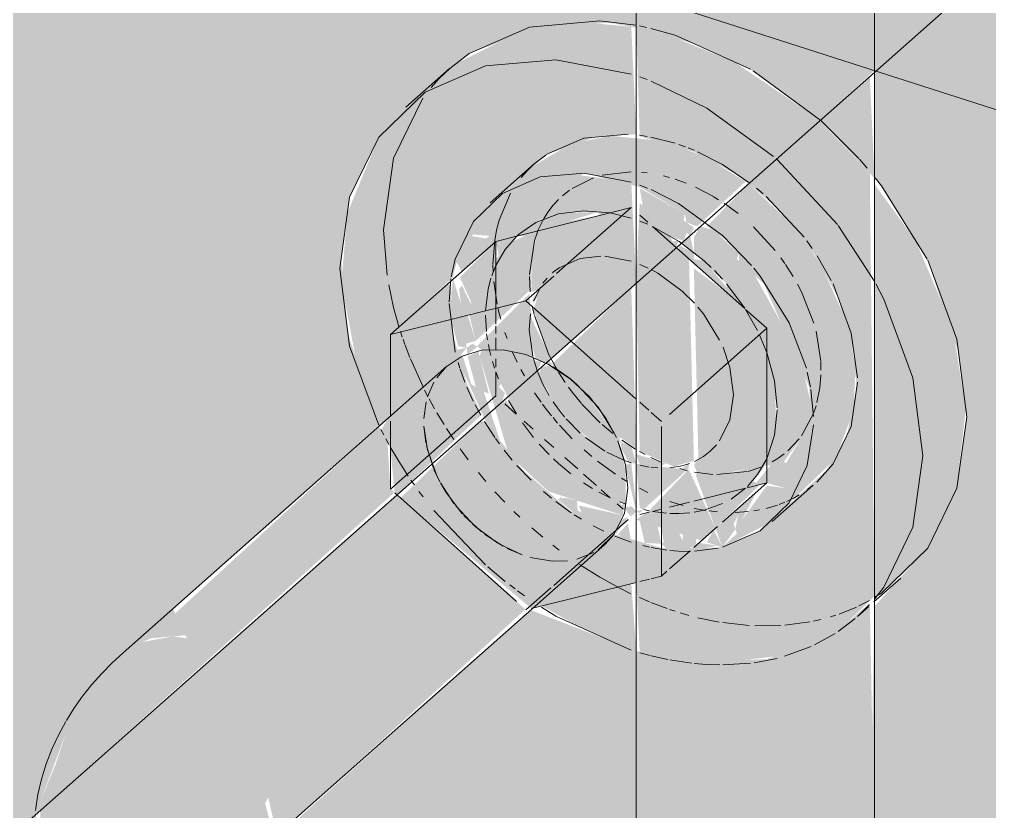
# Model space of a CAD drawing. Header units: metres. Extents: x 1.1 to 88.1, y -3.7 to 23.8.
# Drawn here: x 85.3137 to 85.3707, y 12.0636 to 12.1101 of the extents above; entities that cross this region are included whole.
import ezdxf

# ---------------------------------------------------------------- set-up
doc = ezdxf.new("R2010")
doc.units = ezdxf.units.M
doc.layers.add('A-FLOR', color=7, linetype='Continuous', lineweight=9, true_color=0x007f00)
doc.layers.add('A-WALL', color=7, linetype='Continuous', lineweight=9)
doc.layers.add('P-SANR-FIXT', color=7, linetype='Continuous', lineweight=5)

# ---------------------------------------------------------------- blocks, each defined once
blk = doc.blocks.new('UT_Bacia com caixa acoplada - UT_Bacia com caixa acoplada-3248018-3D_DT_02')
at = {"layer": 'P-SANR-FIXT', "color": 253, "true_color": 0x9e9d9c}
blk.add_line((-1.582858, 12.117632), (-1.518949, 12.097122), dxfattribs=at)
at = {"layer": 'P-SANR-FIXT', "color": 254, "true_color": 0xe9e8e8}
for p, q in [((-1.567205, 12.103161), (-1.564623, 12.103389)), ((-1.569423, 12.102192), (-1.567229, 12.103155)), ((-1.570133, 12.101644), (-1.569457, 12.102169)), ((-1.570525, 12.101268), (-1.570153, 12.101626)), ((-1.563469, 12.100225), (-1.563933, 12.100406)), ((-1.55736, 12.095673), (-1.559077, 12.097442)), ((-1.556859, 12.095049), (-1.557234, 12.095522)), ((-1.575031, 12.094889), (-1.575138, 12.093541)), ((-1.575139, 12.093437), (-1.574774, 12.090582)), ((-1.5539, 12.088532), (-1.554087, 12.089418)), ((-1.553726, 12.086808), (-1.553875, 12.088388)), ((-1.554087, 12.083943), (-1.553726, 12.086321)), ((-1.556147, 12.080639), (-1.553754, 12.082757)), ((-1.565393, 12.079776), (-1.564431, 12.079423)), ((-1.560724, 12.078888), (-1.559335, 12.079062))]:
    blk.add_line(p, q, dxfattribs=at)
at = {"layer": 'P-SANR-FIXT', "color": 7, "true_color": 0xf0efef}
for p, q in [((-1.563949, 12.103328), (-1.563505, 12.103263)), ((-1.563279, 12.103223), (-1.561851, 12.10286)), ((-1.561636, 12.102789), (-1.56124, 12.102646)), ((-1.561095, 12.10259), (-1.560744, 12.102447)), ((-1.560534, 12.102356), (-1.55908, 12.10161)), ((-1.559078, 12.101609), (-1.557516, 12.100562)), ((-1.557082, 12.100222), (-1.55668, 12.099885)), ((-1.556497, 12.099725), (-1.554279, 12.097332)), ((-1.554119, 12.097119), (-1.553807, 12.096682)), ((-1.553518, 12.096249), (-1.552677, 12.094793)), ((-1.574609, 12.089984), (-1.574502, 12.089643)), ((-1.574483, 12.089586), (-1.574205, 12.08882)), ((-1.574086, 12.088526), (-1.573715, 12.08771)), ((-1.573607, 12.087494), (-1.573276, 12.086879)), ((-1.573057, 12.086504), (-1.57245, 12.085566)), ((-1.572411, 12.085509), (-1.572183, 12.085192)), ((-1.5719, 12.084819), (-1.571433, 12.084246)), ((-1.552578, 12.084018), (-1.553537, 12.08295)), ((-1.571157, 12.083931), (-1.570316, 12.083054)), ((-1.569596, 12.082393), (-1.569129, 12.082004)), ((-1.553748, 12.082769), (-1.554069, 12.08252)), ((-1.568871, 12.081802), (-1.567964, 12.08115)), ((-1.567783, 12.081031), (-1.567361, 12.080767)), ((-1.566677, 12.08038), (-1.566048, 12.080064)), ((-1.563749, 12.079226), (-1.563359, 12.079133)), ((-1.563258, 12.079111), (-1.562337, 12.078956)), ((-1.56217, 12.078936), (-1.561659, 12.078894)), ((-1.561659, 12.078894), (-1.560957, 12.078881))]:
    blk.add_line(p, q, dxfattribs=at)
at = {"layer": 'P-SANR-FIXT', "color": 254, "true_color": 0xd5d4d2}
blk.add_line((-1.570135, 12.101644), (-1.572714, 12.099362), dxfattribs=at)
at = {"layer": 'P-SANR-FIXT', "color": 253, "true_color": 0xa3a3a3}
for p, q in [((-1.5709, 12.100842), (-1.570525, 12.101268)), ((-1.572194, 12.09834), (-1.571522, 12.099926)), ((-1.572344, 12.097757), (-1.572194, 12.09834))]:
    blk.add_line(p, q, dxfattribs=at)
at = {"layer": 'P-SANR-FIXT', "color": 254, "true_color": 0xd5d5d4}
blk.add_line((-1.572455, 12.097147), (-1.572344, 12.097757), dxfattribs=at)
at = {"layer": 'P-SANR-FIXT', "color": 254, "true_color": 0xe9e9e8}
for p, q in [((-1.572559, 12.095757), (-1.572455, 12.097147)), ((-1.572551, 12.095325), (-1.572559, 12.095719)), ((-1.572316, 12.093402), (-1.572512, 12.094728))]:
    blk.add_line(p, q, dxfattribs=at)
at = {"layer": 'P-SANR-FIXT', "color": 7, "true_color": 0xf0f0ef}
for p, q in [((-1.571732, 12.091381), (-1.571862, 12.091744)), ((-1.560058, 12.08128), (-1.560744, 12.081408))]:
    blk.add_line(p, q, dxfattribs=at)
at = {"layer": 'P-SANR-FIXT', "color": 254, "true_color": 0xe9e9e9}
for p, q in [((-1.571135, 12.089992), (-1.571412, 12.09059)), ((-1.570712, 12.089189), (-1.570917, 12.089564)), ((-1.569734, 12.087655), (-1.570109, 12.088202)), ((-1.568761, 12.086421), (-1.56903, 12.086739)), ((-1.567897, 12.085494), (-1.568649, 12.086293)), ((-1.566756, 12.084455), (-1.567205, 12.084841)), ((-1.565368, 12.083422), (-1.566413, 12.084179)), ((-1.564678, 12.082988), (-1.565, 12.083184)), ((-1.559372, 12.081197), (-1.55988, 12.081255))]:
    blk.add_line(p, q, dxfattribs=at)
at = {"layer": 'P-SANR-FIXT', "color": 7, "true_color": 0xf2f2f2}
blk.add_line((-1.563464, 12.082345), (-1.563949, 12.082584), dxfattribs=at)
at = {"layer": 'P-SANR-FIXT', "color": 253, "true_color": 0xa6a6a6}
for p, q in [((-1.555401, 12.081771), (-1.555746, 12.081635)), ((-1.55495, 12.081982), (-1.555293, 12.081818)), ((-1.554559, 12.082197), (-1.554924, 12.081995)), ((-1.556904, 12.081315), (-1.557238, 12.081258)), ((-1.555844, 12.0816), (-1.556497, 12.081404))]:
    blk.add_line(p, q, dxfattribs=at)
at = {"layer": 'P-SANR-FIXT', "color": 254, "true_color": 0xd7d7d7}
blk.add_line((-1.557565, 12.081216), (-1.558325, 12.081165), dxfattribs=at)
at = {"layer": 'P-SANR-FIXT', "color": 254, "true_color": 0xd5d4d2}
blk.add_polyline3d([(-1.564431, 12.100577, 0), (-1.567202, 12.101107, 0), (-1.569785, 12.100879, 0), (-1.572002, 12.09991, 0), (-1.573704, 12.098265, 0), (-1.574774, 12.096057, 0), (-1.575012, 12.095012, 0)], dxfattribs=at)
at = {"layer": 'P-SANR-FIXT', "color": 254, "true_color": 0xe9e8e8}
for points in [[(-1.559078, 12.097443, 0), (-1.561659, 12.099328, 0), (-1.563258, 12.100136, 0)], [(-1.554145, 12.089642, 0), (-1.555157, 12.092313, 0), (-1.556859, 12.095049, 0)], [(-1.559077, 12.079122, 0), (-1.556859, 12.080091, 0), (-1.555157, 12.081735, 0), (-1.554092, 12.083928, 0)]]:
    blk.add_polyline3d(points, dxfattribs=at)
at = {"layer": 'P-SANR-FIXT', "color": 7, "true_color": 0xf0efef}
for points in [[(-1.552578, 12.094595, 0), (-1.551508, 12.091701, 0), (-1.551147, 12.089085, 0)], [(-1.551143, 12.088831, 0), (-1.551508, 12.086226, 0), (-1.552571, 12.084027, 0)]]:
    blk.add_polyline3d(points, dxfattribs=at)
at = {"layer": 'P-SANR-FIXT', "color": 254, "true_color": 0xe9e9e8}
blk.add_polyline3d([(-1.572103, 12.09252, 0), (-1.572194, 12.092865, 0), (-1.572274, 12.093202, 0)], dxfattribs=at)
at = {"layer": 'P-SANR-FIXT', "color": 254, "true_color": 0xe9e9e9}
blk.add_polyline3d([(-1.569118, 12.086846, 0), (-1.569423, 12.087234, 0), (-1.56964, 12.087525, 0)], dxfattribs=at)
at = {"layer": 'P-SANR-FIXT', "color": 7, "true_color": 0xf0f0ef}
blk.add_polyline3d([(-1.561388, 12.081567, 0), (-1.561851, 12.081706, 0), (-1.562172, 12.081814, 0)], dxfattribs=at)
blk = doc.blocks.new('Celite_Flexivel_Metais - 300mm Aço Inox - 1_2_-3637235-3D_DT_02')
at = {"layer": 'P-SANR-FIXT', "color": 254, "true_color": 0xd5d4d2}
for p, q in [((-1.564142, 12.140059), (-1.564142, 12.061726)), ((-1.550142, 12.061726), (-1.550142, 12.133066)), ((-1.575105, 12.107261), (-1.577684, 12.104978)), ((-1.575729, 12.106659), (-1.575102, 12.107261)), ((-1.56882, 12.095197), (-1.564431, 12.099081)), ((-1.568714, 12.098703), (-1.567245, 12.098896)), ((-1.567245, 12.098896), (-1.565673, 12.098771)), ((-1.565673, 12.098771), (-1.564431, 12.099081)), ((-1.57115, 12.097406), (-1.565673, 12.098771)), ((-1.572392, 12.097096), (-1.578583, 12.091618)), ((-1.572392, 12.097096), (-1.57115, 12.097406)), ((-1.57115, 12.097406), (-1.571056, 12.09749)), ((-1.570622, 12.093603), (-1.568992, 12.095045)), ((-1.570622, 12.093603), (-1.578583, 12.091618)), ((-1.56414, 12.087827), (-1.570622, 12.093603)), ((-1.578583, 12.091618), (-1.578583, 12.086816)), ((-1.57526, 12.089764), (-1.594295, 12.072922)), ((-1.56907, 12.089745), (-1.568989, 12.089698)), ((-1.565933, 12.086711), (-1.565308, 12.085561)), ((-1.547882, 12.080309), (-1.547298, 12.084502)), ((-1.564625, 12.082598), (-1.564829, 12.08113)), ((-1.564625, 12.082598), (-1.564829, 12.08113)), ((-1.564829, 12.08113), (-1.565428, 12.079894)), ((-1.565428, 12.079894), (-1.565984, 12.07928)), ((-1.584143, 12.06321), (-1.565983, 12.07928)), ((-1.565984, 12.07928), (-1.566381, 12.078973)), ((-1.550173, 12.07591), (-1.548598, 12.077305)), ((-1.570301, 12.075521), (-1.56414, 12.077058)), ((-1.597185, 12.069645), (-1.597624, 12.068942)), ((-1.59766, 12.068885), (-1.598093, 12.068089)), ((-1.598093, 12.068089), (-1.598477, 12.067259)), ((-1.598477, 12.067259), (-1.598809, 12.066396)), ((-1.599293, 12.064588), (-1.599437, 12.063653))]:
    blk.add_line(p, q, dxfattribs=at)
at = {"layer": 'P-SANR-FIXT', "color": 254, "true_color": 0xe9e8e8}
for p, q in [((-1.563953, 12.109751), (-1.563538, 12.109664)), ((-1.576194, 12.106141), (-1.575729, 12.106659)), ((-1.563504, 12.106601), (-1.563934, 12.106757)), ((-1.559996, 12.104924), (-1.56326, 12.106507)), ((-1.556066, 12.102085), (-1.559996, 12.104924)), ((-1.552316, 12.098079), (-1.555864, 12.101907)), ((-1.551021, 12.101919), (-1.550576, 12.101405)), ((-1.565673, 12.098771), (-1.564431, 12.098462)), ((-1.563935, 12.09864), (-1.563466, 12.098221)), ((-1.578777, 12.095102), (-1.578984, 12.097781)), ((-1.563188, 12.097974), (-1.557767, 12.093142)), ((-1.550128, 12.094726), (-1.552279, 12.098031)), ((-1.572392, 12.095679), (-1.572392, 12.097096)), ((-1.564431, 12.095923), (-1.565983, 12.09622)), ((-1.572634, 12.095071), (-1.572392, 12.095679)), ((-1.572392, 12.095059), (-1.572392, 12.095679)), ((-1.559543, 12.09538), (-1.559063, 12.094872)), ((-1.572392, 12.092239), (-1.572392, 12.095048)), ((-1.569774, 12.094403), (-1.570156, 12.093599)), ((-1.55883, 12.094605), (-1.557763, 12.093173)), ((-1.557711, 12.093093), (-1.556469, 12.091986)), ((-1.572944, 12.091797), (-1.572997, 12.09275)), ((-1.570351, 12.09284), (-1.570427, 12.091925)), ((-1.556469, 12.091986), (-1.562182, 12.086931)), ((-1.556469, 12.091986), (-1.556469, 12.090569)), ((-1.570427, 12.091925), (-1.570223, 12.090326)), ((-1.570622, 12.090445), (-1.56928, 12.089864)), ((-1.570204, 12.090254), (-1.569924, 12.08939)), ((-1.556469, 12.090569), (-1.556469, 12.084322)), ((-1.575866, 12.089076), (-1.57531, 12.08972)), ((-1.575866, 12.089076), (-1.57531, 12.08972)), ((-1.568989, 12.089698), (-1.568001, 12.089009)), ((-1.576398, 12.087964), (-1.576024, 12.088827)), ((-1.576398, 12.087964), (-1.576024, 12.088827)), ((-1.576613, 12.086687), (-1.576481, 12.087662)), ((-1.576613, 12.086687), (-1.576481, 12.087662)), ((-1.569027, 12.087672), (-1.568671, 12.087173)), ((-1.563409, 12.087175), (-1.563935, 12.087644)), ((-1.568671, 12.087173), (-1.568341, 12.086765)), ((-1.56266, 12.086507), (-1.563267, 12.087049)), ((-1.578583, 12.086526), (-1.578583, 12.082537)), ((-1.568254, 12.086664), (-1.567429, 12.085833)), ((-1.579138, 12.08604), (-1.578972, 12.085719)), ((-1.576503, 12.085257), (-1.576614, 12.08624)), ((-1.56266, 12.077427), (-1.56266, 12.086222)), ((-1.578848, 12.085486), (-1.578674, 12.085168)), ((-1.567117, 12.085567), (-1.565983, 12.084777)), ((-1.565222, 12.085365), (-1.564829, 12.084196)), ((-1.576058, 12.083768), (-1.576467, 12.085079)), ((-1.565876, 12.084716), (-1.564878, 12.084238)), ((-1.564792, 12.084204), (-1.564431, 12.084077)), ((-1.556469, 12.084322), (-1.556469, 12.082905)), ((-1.575684, 12.082973), (-1.576024, 12.083685)), ((-1.564775, 12.083963), (-1.564625, 12.082598)), ((-1.57531, 12.082333), (-1.575651, 12.082912)), ((-1.574862, 12.081695), (-1.575651, 12.082911)), ((-1.556469, 12.082905), (-1.559078, 12.080597)), ((-1.578333, 12.082314), (-1.571183, 12.075942)), ((-1.574361, 12.081091), (-1.575298, 12.082316)), ((-1.57362, 12.080355), (-1.574748, 12.081548)), ((-1.573224, 12.080021), (-1.574273, 12.080996)), ((-1.572265, 12.079353), (-1.573598, 12.080335)), ((-1.559368, 12.08034), (-1.560753, 12.079114)), ((-1.571957, 12.079176), (-1.573054, 12.079888)), ((-1.570838, 12.078673), (-1.572174, 12.079299)), ((-1.57084, 12.078673), (-1.57173, 12.079057)), ((-1.56098, 12.078914), (-1.562182, 12.07785)), ((-1.566637, 12.078818), (-1.567623, 12.07843)), ((-1.566637, 12.078818), (-1.567623, 12.07843)), ((-1.562339, 12.077711), (-1.56266, 12.077427)), ((-1.563935, 12.077109), (-1.563357, 12.077253)), ((-1.563267, 12.077275), (-1.56266, 12.077427)), ((-1.564452, 12.076392), (-1.565113, 12.076717)), ((-1.549736, 12.076428), (-1.550094, 12.0762)), ((-1.551145, 12.075051), (-1.550501, 12.075621)), ((-1.551141, 12.075057), (-1.550453, 12.07573)), ((-1.552283, 12.074168), (-1.551276, 12.074938)), ((-1.553666, 12.073382), (-1.552442, 12.074063)), ((-1.555424, 12.072714), (-1.553865, 12.073289)), ((-1.563934, 12.072925), (-1.563328, 12.072759)), ((-1.56326, 12.072742), (-1.562278, 12.072522)), ((-1.557216, 12.072337), (-1.555864, 12.072595)), ((-1.562163, 12.0725), (-1.560888, 12.072306)), ((-1.560735, 12.07229), (-1.559996, 12.07223)), ((-1.559996, 12.07223), (-1.559237, 12.072207)), ((-1.559046, 12.072207), (-1.557419, 12.07231))]:
    blk.add_line(p, q, dxfattribs=at)
at = {"layer": 'P-SANR-FIXT', "color": 253, "true_color": 0xa3a3a3}
for p, q in [((-1.564443, 12.101179), (-1.566134, 12.100986)), ((-1.568711, 12.089418), (-1.568311, 12.0888)), ((-1.567329, 12.087536), (-1.566256, 12.086439)), ((-1.566134, 12.086329), (-1.565506, 12.085803))]:
    blk.add_line(p, q, dxfattribs=at)
at = {"layer": 'P-SANR-FIXT', "color": 253, "true_color": 0xa6a6a6}
for p, q in [((-1.563492, 12.101114), (-1.563824, 12.10115)), ((-1.562183, 12.100845), (-1.562539, 12.100937)), ((-1.561215, 12.100517), (-1.561851, 12.100745)), ((-1.559634, 12.099745), (-1.560653, 12.100276)), ((-1.559299, 12.099541), (-1.559621, 12.099737)), ((-1.558156, 12.098731), (-1.558979, 12.099333)), ((-1.555981, 12.096562), (-1.557249, 12.097942)), ((-1.555414, 12.0958), (-1.555643, 12.096121)), ((-1.554918, 12.095026), (-1.555372, 12.095738)), ((-1.553302, 12.090065), (-1.553577, 12.091817)), ((-1.553285, 12.089534), (-1.5533, 12.090021)), ((-1.553353, 12.088495), (-1.55329, 12.089251)), ((-1.553521, 12.087634), (-1.553355, 12.088484)), ((-1.553709, 12.087042), (-1.553577, 12.087437))]:
    blk.add_line(p, q, dxfattribs=at)
at = {"layer": 'P-SANR-FIXT', "color": 254, "true_color": 0xd5d5d4}
for p, q in [((-1.56666, 12.100828), (-1.567909, 12.10021)), ((-1.568061, 12.100104), (-1.568476, 12.099772)), ((-1.56927, 12.098895), (-1.569563, 12.098442)), ((-1.569894, 12.097776), (-1.570126, 12.097128)), ((-1.570126, 12.097128), (-1.570416, 12.095144)), ((-1.570418, 12.095032), (-1.570369, 12.094122)), ((-1.570231, 12.093217), (-1.570139, 12.092802)), ((-1.564994, 12.08542), (-1.564176, 12.084885))]:
    blk.add_line(p, q, dxfattribs=at)
at = {"layer": 'P-SANR-FIXT', "color": 254, "true_color": 0xe9e9e8}
for p, q in [((-1.568717, 12.099546), (-1.568994, 12.099245)), ((-1.569015, 12.099221), (-1.56927, 12.098895)), ((-1.563939, 12.084747), (-1.563621, 12.084572)), ((-1.563278, 12.084398), (-1.562666, 12.084122))]:
    blk.add_line(p, q, dxfattribs=at)
at = {"layer": 'P-SANR-FIXT', "color": 253, "true_color": 0x9d9c9b}
blk.add_line((-1.569563, 12.098442), (-1.569894, 12.097776), dxfattribs=at)
at = {"layer": 'P-SANR-FIXT', "color": 7, "true_color": 0xf0efef}
for p, q in [((-1.563934, 12.098288), (-1.563464, 12.098098)), ((-1.563444, 12.095526), (-1.563932, 12.095742)), ((-1.569373, 12.09494), (-1.569624, 12.094629)), ((-1.568995, 12.095306), (-1.569068, 12.095243)), ((-1.557711, 12.093093), (-1.557012, 12.09185)), ((-1.572392, 12.091685), (-1.572392, 12.092119)), ((-1.577885, 12.091469), (-1.577992, 12.091791)), ((-1.57288, 12.091316), (-1.572929, 12.091666)), ((-1.572392, 12.090714), (-1.572392, 12.091421)), ((-1.556893, 12.091602), (-1.556469, 12.090569)), ((-1.577733, 12.091037), (-1.577844, 12.09135)), ((-1.577443, 12.090277), (-1.577718, 12.090994)), ((-1.572763, 12.090709), (-1.57283, 12.09103)), ((-1.558638, 12.089674), (-1.559042, 12.090869)), ((-1.572684, 12.090382), (-1.572763, 12.090709)), ((-1.572463, 12.089637), (-1.572591, 12.090044)), ((-1.572392, 12.089698), (-1.572392, 12.090186)), ((-1.558434, 12.088076), (-1.558638, 12.089674)), ((-1.572392, 12.088537), (-1.572392, 12.089432)), ((-1.572239, 12.089027), (-1.572392, 12.089432)), ((-1.572392, 12.088015), (-1.578583, 12.082537)), ((-1.572392, 12.088015), (-1.572392, 12.088503)), ((-1.558638, 12.086608), (-1.558434, 12.088076)), ((-1.571193, 12.086946), (-1.571864, 12.087544)), ((-1.571183, 12.08696), (-1.571644, 12.087751)), ((-1.570175, 12.085567), (-1.570832, 12.086432)), ((-1.570198, 12.08606), (-1.570725, 12.086529)), ((-1.559238, 12.085372), (-1.558638, 12.086608)), ((-1.569266, 12.084567), (-1.569837, 12.085172)), ((-1.568992, 12.084985), (-1.569528, 12.085462)), ((-1.559793, 12.084758), (-1.559415, 12.085145)), ((-1.578575, 12.084992), (-1.577976, 12.083988)), ((-1.568716, 12.084048), (-1.569006, 12.084315)), ((-1.567986, 12.083443), (-1.568715, 12.084048)), ((-1.567581, 12.083727), (-1.568342, 12.084405)), ((-1.577957, 12.083958), (-1.577536, 12.083308)), ((-1.566478, 12.082744), (-1.567232, 12.083416)), ((-1.563926, 12.083937), (-1.563384, 12.083833)), ((-1.56326, 12.083816), (-1.562879, 12.083781)), ((-1.577376, 12.083071), (-1.577174, 12.08278)), ((-1.566707, 12.082574), (-1.567246, 12.082912)), ((-1.556469, 12.082905), (-1.557619, 12.082618)), ((-1.576905, 12.082403), (-1.576668, 12.082084)), ((-1.565673, 12.082027), (-1.566343, 12.082366)), ((-1.565673, 12.082027), (-1.566208, 12.082504)), ((-1.557711, 12.082595), (-1.560753, 12.081837)), ((-1.564756, 12.081649), (-1.565112, 12.081784)), ((-1.561012, 12.081772), (-1.562182, 12.08148)), ((-1.576038, 12.081278), (-1.572997, 12.078093)), ((-1.564916, 12.081352), (-1.565268, 12.081666)), ((-1.563378, 12.081182), (-1.563935, 12.081043)), ((-1.563377, 12.081265), (-1.563689, 12.081332)), ((-1.56266, 12.081361), (-1.563188, 12.081229)), ((-1.562355, 12.081125), (-1.563188, 12.081229)), ((-1.564612, 12.080759), (-1.568992, 12.076883)), ((-1.572862, 12.077974), (-1.571835, 12.077117)), ((-1.571568, 12.076908), (-1.571256, 12.07667)), ((-1.571122, 12.07657), (-1.5707, 12.076265)), ((-1.569156, 12.076738), (-1.570622, 12.075441)), ((-1.563362, 12.075912), (-1.563953, 12.076164)), ((-1.550438, 12.075999), (-1.551058, 12.075678)), ((-1.562322, 12.075517), (-1.563278, 12.075877)), ((-1.561851, 12.075359), (-1.562183, 12.075469)), ((-1.551199, 12.075611), (-1.552218, 12.075198)), ((-1.561048, 12.075121), (-1.561565, 12.07527)), ((-1.559275, 12.074727), (-1.560513, 12.074983)), ((-1.553285, 12.074877), (-1.553726, 12.074776)), ((-1.552415, 12.07513), (-1.552731, 12.07503)), ((-1.557501, 12.074518), (-1.559056, 12.074691)), ((-1.555639, 12.074519), (-1.557167, 12.074501)), ((-1.553935, 12.074734), (-1.555401, 12.074536))]:
    blk.add_line(p, q, dxfattribs=at)
at = {"layer": 'P-SANR-FIXT', "color": 7, "true_color": 0xf2f2f2}
for p, q in [((-1.576398, 12.088012), (-1.576577, 12.088359)), ((-1.575985, 12.087256), (-1.576313, 12.087851)), ((-1.575434, 12.08633), (-1.575851, 12.087022)), ((-1.574858, 12.085444), (-1.575294, 12.086108)), ((-1.574012, 12.084265), (-1.574484, 12.084905)), ((-1.572978, 12.082987), (-1.573418, 12.083511)), ((-1.571861, 12.081763), (-1.572442, 12.082381)), ((-1.557711, 12.082595), (-1.558558, 12.081955)), ((-1.570985, 12.080897), (-1.571334, 12.081232)), ((-1.569634, 12.079705), (-1.570284, 12.080258)), ((-1.568676, 12.078952), (-1.569047, 12.079235))]:
    blk.add_line(p, q, dxfattribs=at)
at = {"layer": 'P-SANR-FIXT', "color": 254, "true_color": 0xd7d7d7}
for p, q in [((-1.554432, 12.085671), (-1.553731, 12.086984)), ((-1.555226, 12.084794), (-1.554564, 12.085496)), ((-1.555794, 12.084355), (-1.555448, 12.084607)), ((-1.556147, 12.08414), (-1.555824, 12.084335)), ((-1.560725, 12.083534), (-1.559634, 12.083398)), ((-1.5594, 12.083388), (-1.557628, 12.083565)), ((-1.557568, 12.08358), (-1.556815, 12.083823))]:
    blk.add_line(p, q, dxfattribs=at)
at = {"layer": 'P-SANR-FIXT', "color": 7, "true_color": 0xf0f0ef}
blk.add_line((-1.561587, 12.08374), (-1.561131, 12.083621), dxfattribs=at)
at = {"layer": 'P-SANR-FIXT', "color": 254, "true_color": 0xd5d4d2}
for points in [[(-1.575102, 12.107261, 0), (-1.573966, 12.108138, 0), (-1.570418, 12.109688, 0), (-1.566285, 12.110053, 0), (-1.56416, 12.109791, 0)], [(-1.564431, 12.106924, 0), (-1.568865, 12.10777, 0), (-1.572997, 12.107406, 0), (-1.576546, 12.105855, 0), (-1.579268, 12.103224, 0), (-1.58098, 12.099692, 0), (-1.581564, 12.095499, 0)], [(-1.550102, 12.100829, 0), (-1.549736, 12.100361, 0), (-1.547041, 12.096039, 0)], [(-1.571056, 12.09749, 0), (-1.570031, 12.098201, 0), (-1.568714, 12.098703, 0)], [(-1.547014, 12.095983, 0), (-1.545302, 12.091352, 0), (-1.544718, 12.086784, 0)], [(-1.581564, 12.095499, 0), (-1.58098, 12.090931, 0), (-1.579268, 12.0863, 0)], [(-1.547298, 12.084502, 0), (-1.547882, 12.089069, 0), (-1.549593, 12.0937, 0), (-1.550064, 12.094609, 0)], [(-1.57531, 12.08972, 0), (-1.574361, 12.090353, 0), (-1.573224, 12.090694, 0), (-1.571957, 12.090725, 0), (-1.570622, 12.090445, 0)], [(-1.57531, 12.08972, 0), (-1.574361, 12.090353, 0), (-1.573224, 12.090694, 0), (-1.571957, 12.090725, 0), (-1.570622, 12.090445, 0)], [(-1.570622, 12.090445, 0), (-1.569286, 12.089868, 0), (-1.568019, 12.089023, 0), (-1.566883, 12.087953, 0), (-1.565933, 12.086711, 0)], [(-1.568001, 12.089009, 0), (-1.567623, 12.08869, 0), (-1.566381, 12.08735, 0), (-1.565428, 12.085817, 0)], [(-1.544718, 12.086784, 0), (-1.545302, 12.082591, 0), (-1.547014, 12.079059, 0), (-1.549736, 12.076428, 0)], [(-1.565219, 12.085359, 0), (-1.564776, 12.083965, 0), (-1.564625, 12.082598, 0)], [(-1.564829, 12.08113, 0), (-1.565428, 12.079894, 0), (-1.566381, 12.078973, 0)], [(-1.550127, 12.076096, 0), (-1.549593, 12.076777, 0), (-1.547882, 12.080309, 0)], [(-1.569713, 12.075597, 0), (-1.568865, 12.075077, 0), (-1.564431, 12.073077, 0)], [(-1.594295, 12.072922, 0), (-1.59493, 12.072333, 0), (-1.59554, 12.071712, 0), (-1.596121, 12.071057, 0), (-1.59667, 12.070369, 0), (-1.597185, 12.069645, 0)], [(-1.598809, 12.066396, 0), (-1.599082, 12.065504, 0), (-1.599293, 12.064588, 0)]]:
    blk.add_polyline3d(points, dxfattribs=at)
at = {"layer": 'P-SANR-FIXT', "color": 254, "true_color": 0xe9e8e8}
for points in [[(-1.563278, 12.109604, 0), (-1.561851, 12.109206, 0), (-1.557417, 12.107207, 0)], [(-1.557265, 12.107117, 0), (-1.553285, 12.10419, 0), (-1.551058, 12.10196, 0)], [(-1.578984, 12.097781, 0), (-1.5784, 12.101974, 0), (-1.576689, 12.105506, 0)], [(-1.563188, 12.097974, 0), (-1.561618, 12.09709, 0), (-1.560148, 12.095954, 0), (-1.559733, 12.095568, 0)], [(-1.572392, 12.095679, 0), (-1.571849, 12.096612, 0), (-1.57115, 12.097406, 0)], [(-1.566213, 12.096228, 0), (-1.567429, 12.096092, 0), (-1.568671, 12.095549, 0), (-1.568995, 12.095306, 0)], [(-1.572992, 12.093028, 0), (-1.572844, 12.094293, 0), (-1.57268, 12.094928, 0)], [(-1.578084, 12.092084, 0), (-1.5784, 12.093214, 0), (-1.578686, 12.094544, 0)], [(-1.556469, 12.090569, 0), (-1.556017, 12.088893, 0), (-1.555865, 12.087317, 0)], [(-1.569906, 12.089344, 0), (-1.569624, 12.088705, 0), (-1.569261, 12.088042, 0)], [(-1.555864, 12.087202, 0), (-1.556017, 12.085707, 0), (-1.556469, 12.084322, 0)], [(-1.575815, 12.083227, 0), (-1.576414, 12.084848, 0), (-1.576614, 12.086243, 0)], [(-1.568178, 12.078329, 0), (-1.56907, 12.078303, 0), (-1.57038, 12.078527, 0)], [(-1.568178, 12.078329, 0), (-1.56907, 12.078303, 0), (-1.57038, 12.078527, 0)]]:
    blk.add_polyline3d(points, dxfattribs=at)
at = {"layer": 'P-SANR-FIXT', "color": 7, "true_color": 0xf0efef}
for points in [[(-1.560722, 12.093464, 0), (-1.561432, 12.094168, 0), (-1.562879, 12.095224, 0), (-1.56326, 12.095433, 0)], [(-1.559238, 12.091295, 0), (-1.560191, 12.092828, 0), (-1.560513, 12.093226, 0)], [(-1.576665, 12.088535, 0), (-1.576689, 12.088583, 0), (-1.577408, 12.09019, 0)], [(-1.560722, 12.084156, 0), (-1.560191, 12.084451, 0), (-1.559793, 12.084758, 0)], [(-1.562163, 12.08379, 0), (-1.561432, 12.083908, 0), (-1.561012, 12.084037, 0)], [(-1.556469, 12.084322, 0), (-1.557012, 12.083388, 0), (-1.557611, 12.08269, 0)], [(-1.56099, 12.081147, 0), (-1.561619, 12.081105, 0), (-1.56217, 12.081113, 0)], [(-1.559064, 12.081683, 0), (-1.56015, 12.081297, 0), (-1.560737, 12.08118, 0)], [(-1.565113, 12.076717, 0), (-1.566285, 12.077359, 0), (-1.56747, 12.0781, 0)]]:
    blk.add_polyline3d(points, dxfattribs=at)
at = {"layer": 'P-SANR-FIXT', "color": 253, "true_color": 0xa6a6a6}
blk.add_polyline3d([(-1.553709, 12.092298, 0), (-1.554432, 12.094133, 0), (-1.554667, 12.094585, 0)], dxfattribs=at)
at = {"layer": 'P-SANR-FIXT', "color": 254, "true_color": 0xd5d5d4}
blk.add_polyline3d([(-1.570126, 12.092748, 0), (-1.56927, 12.090433, 0), (-1.568735, 12.089456, 0)], dxfattribs=at)
at = {"layer": 'P-SANR-FIXT', "color": 253, "true_color": 0xa3a3a3}
blk.add_polyline3d([(-1.568115, 12.088522, 0), (-1.567909, 12.088243, 0), (-1.567355, 12.087566, 0)], dxfattribs=at)

msp = doc.modelspace()

# ---------------------------------------------------------------- hatches: boundary and pattern name
at = {"layer": 'A-FLOR', "true_color": 0xd4d4d4, "transparency": 33554509}
h = msp.add_hatch(color=254, dxfattribs=at)
h.paths.add_polyline_path([(85.314875, 12.063646), (85.335689, 12.082333), (85.335461, 12.082598), (85.335268, 12.085509), (85.334776, 12.086208), (85.322836, 12.075258), (85.323505, 12.073771), (85.322685, 12.073885), (85.320895, 12.073555), (85.320148, 12.073228), (85.316913, 12.069724), (85.315778, 12.06635), (85.314888, 12.064191)])
h.paths.add_polyline_path([(85.363901, 12.160716), (85.408522, 12.146512), (85.415141, 12.152434), (85.364067, 12.168569), (85.363984, 12.16671), (85.363901, 12.164972), (85.363901, 12.160738)])
h.paths.add_polyline_path([(85.338756, 12.167219), (85.337903, 12.16864), (85.337015, 12.167778), (85.33831, 12.167363)])
h.paths.add_polyline_path([(85.349035, 12.16392), (85.348309, 12.165341), (85.348589, 12.169082), (85.349904, 12.173067), (85.349617, 12.17506), (85.346219, 12.175999), (85.343358, 12.173091), (85.342143, 12.169486), (85.340014, 12.167141), (85.338999, 12.167141), (85.348589, 12.164063)])
h.paths.add_polyline_path([(85.349904, 12.163642), (85.349904, 12.163866), (85.349279, 12.163842)])
h.paths.add_polyline_path([(85.349904, 12.109643), (85.353291, 12.108711), (85.356773, 12.1071), (85.360759, 12.104248), (85.363901, 12.107133), (85.363629, 12.160803), (85.361617, 12.161379), (85.360573, 12.160543), (85.359553, 12.160532), (85.353603, 12.162454), (85.349904, 12.163608), (85.349904, 12.110053)])
h.paths.add_polyline_path([(85.334813, 12.086241), (85.335461, 12.086816), (85.335461, 12.091618), (85.339117, 12.094962), (85.33956, 12.096656), (85.340864, 12.098771), (85.344621, 12.102192), (85.347501, 12.10322), (85.349904, 12.103389), (85.349613, 12.109699), (85.346799, 12.109968), (85.343626, 12.109688), (85.339522, 12.107645), (85.334776, 12.103224), (85.332936, 12.098771), (85.332581, 12.094709), (85.333512, 12.08972), (85.334776, 12.0863)])
h.paths.add_polyline_path([(85.36176, 12.133996), (85.356525, 12.136585), (85.351862, 12.139031), (85.351862, 12.141564), (85.36176, 12.136191), (85.36176, 12.135035)])
h.paths.add_polyline_path([(85.363901, 12.169558), (85.363629, 12.174284), (85.349904, 12.178565), (85.35018, 12.174879), (85.363284, 12.170643), (85.363758, 12.169998)])
h.paths.add_polyline_path([(85.363901, 12.175379), (85.363629, 12.186666), (85.36176, 12.185731), (85.36029, 12.185299), (85.357165, 12.184917), (85.356234, 12.184861), (85.351994, 12.181109), (85.363657, 12.175496)])
h.paths.add_polyline_path([(85.362912, 12.176673), (85.361719, 12.180049), (85.362899, 12.176711)])
h.paths.add_polyline_path([(85.363901, 12.186848), (85.364681, 12.187574), (85.365281, 12.188467), (85.365549, 12.189414), (85.365471, 12.193035), (85.363901, 12.191645), (85.363901, 12.187121)])
h = msp.add_hatch(color=254, dxfattribs=at)
h.paths.add_polyline_path([(85.574164, 11.989615), (85.611551, 12.022698), (85.612244, 12.023861), (85.574164, 11.990165)])
h.paths.add_polyline_path([(85.617533, 12.028975), (85.626275, 12.035727), (85.628735, 12.038263), (85.618208, 12.02949)])
h.paths.add_polyline_path([(85.285592, 12.037734), (85.314875, 12.063646), (85.314888, 12.064191), (85.317016, 12.069841), (85.320903, 12.073899), (85.334776, 12.0863), (85.332976, 12.091618), (85.332558, 12.096057), (85.333064, 12.099692), (85.334776, 12.103224), (85.340078, 12.108138), (85.344472, 12.109763), (85.348371, 12.109936), (85.349904, 12.109643), (85.349904, 12.140058), (85.340691, 12.145196), (85.325018, 12.154833), (85.323339, 12.155753), (85.215699, 12.060165), (85.279738, 12.039613)])
h.paths.add_polyline_path([(85.574164, 12.077093), (85.574771, 12.078036), (85.57597, 12.081559), (85.576895, 12.085082), (85.574164, 12.097157), (85.574164, 12.077162)])
h.paths.add_polyline_path([(85.363901, 12.107028), (85.383998, 12.124811), (85.375631, 12.127977), (85.363901, 12.133067), (85.363901, 12.107133)])
h.paths.add_polyline_path([(85.614098, 12.107703), (85.621868, 12.108339), (85.62883, 12.110206), (85.633271, 12.11195), (85.639428, 12.115895), (85.667463, 12.140973), (85.669756, 12.144171), (85.670558, 12.145863), (85.670029, 12.147902), (85.668636, 12.150307), (85.665869, 12.152006), (85.642671, 12.159157), (85.642456, 12.144171), (85.64109, 12.142929), (85.614837, 12.119986), (85.613213, 12.119864), (85.574164, 12.125765), (85.574164, 12.113289), (85.607223, 12.10802), (85.613213, 12.107744)])
h.paths.add_polyline_path([(85.384835, 12.125551), (85.408426, 12.146426), (85.363901, 12.160525), (85.363944, 12.134087), (85.381457, 12.126754), (85.382635, 12.126335)])
h.paths.add_polyline_path([(85.349904, 12.141097), (85.349904, 12.163642), (85.336824, 12.167686), (85.324064, 12.156395), (85.331034, 12.152357), (85.34545, 12.143434), (85.349534, 12.141291)])
h.paths.add_polyline_path([(85.415195, 12.152417), (85.416625, 12.153682), (85.395095, 12.16189), (85.366681, 12.173305), (85.363901, 12.174054), (85.364106, 12.168813), (85.415141, 12.152434)])
h.paths.add_polyline_path([(85.419606, 12.15632), (85.428646, 12.164319), (85.423194, 12.166221), (85.385258, 12.182054), (85.365549, 12.191454), (85.365281, 12.188467), (85.365213, 12.188224), (85.363901, 12.186181), (85.363901, 12.175379), (85.373088, 12.171249), (85.415141, 12.157753)])
h.paths.add_polyline_path([(85.349904, 12.174968), (85.349904, 12.17869), (85.349328, 12.17875), (85.346582, 12.176034), (85.349617, 12.17506)])
h = msp.add_hatch(color=254, dxfattribs=at)
h.paths.add_polyline_path([(85.335841, 12.082198), (85.34082, 12.086916), (85.339918, 12.088829), (85.339138, 12.091618), (85.33904, 12.094404), (85.338852, 12.094618), (85.335461, 12.091618), (85.335343, 12.086711), (85.334933, 12.086047), (85.335461, 12.084934), (85.335711, 12.082314)])
h.paths.add_polyline_path([(85.356506, 12.100484), (85.360723, 12.104216), (85.355654, 12.107645), (85.351438, 12.10935), (85.349904, 12.109643), (85.350109, 12.103258), (85.353291, 12.102365), (85.355654, 12.101107), (85.356492, 12.100495)])
h.paths.add_polyline_path([(85.359896, 12.160404), (85.360778, 12.16068), (85.362026, 12.161318), (85.363901, 12.160746), (85.363629, 12.170211), (85.362799, 12.170824), (85.356862, 12.172735), (85.349904, 12.17468), (85.349617, 12.171676), (85.348309, 12.167724), (85.348589, 12.164793), (85.349035, 12.16392), (85.350109, 12.163576), (85.359873, 12.160413)])
h.paths.add_polyline_path([(85.340014, 12.167141), (85.341271, 12.16833), (85.342725, 12.170732), (85.343325, 12.173438), (85.338029, 12.16864), (85.338756, 12.167219)])
h.paths.add_polyline_path([(85.356743, 12.184891), (85.360301, 12.185301), (85.362135, 12.185878), (85.363901, 12.186848), (85.363629, 12.191405), (85.356308, 12.184926)])
h = msp.add_hatch(color=254, dxfattribs=at)
h.paths.add_polyline_path([(85.537265, 11.956964), (85.544475, 11.963344), (85.543879, 11.963536), (85.536808, 11.95711)])
h.paths.add_polyline_path([(85.466009, 11.979832), (85.472598, 11.986412), (85.47225, 11.986524), (85.46522, 11.980085), (85.465903, 11.979866)])
h.paths.add_polyline_path([(85.43236, 11.990631), (85.43957, 11.997012), (85.4213, 12.002876), (85.523171, 12.093019), (85.519281, 12.094991), (85.502534, 12.100128), (85.483624, 12.103057), (85.461115, 12.105651), (85.434718, 12.110357), (85.414425, 12.115145), (85.394414, 12.121101), (85.383781, 12.124619), (85.363901, 12.107028), (85.363901, 12.1008), (85.364451, 12.100131), (85.36703, 12.095983), (85.368841, 12.090575), (85.369326, 12.086784), (85.368742, 12.082591), (85.366575, 12.078619), (85.363901, 12.075642), (85.363629, 12.060694), (85.362168, 12.056852), (85.3598, 12.049373), (85.350872, 12.043621), (85.349127, 12.043246), (85.342556, 12.042859), (85.336281, 12.044153), (85.327041, 12.047321), (85.321987, 12.049865), (85.318418, 12.053189), (85.315445, 12.057624), (85.315201, 12.058073), (85.314614, 12.063415), (85.285592, 12.037734), (85.43136, 11.990952)])
h.paths.add_polyline_path([(85.345118, 12.056063), (85.347644, 12.056919), (85.3499, 12.059921), (85.349904, 12.073021), (85.348616, 12.073527), (85.343672, 12.075441), (85.328859, 12.062125), (85.33018, 12.061086), (85.332275, 12.060104), (85.335515, 12.058974), (85.345052, 12.056081)])
h.paths.add_polyline_path([(85.523917, 12.093679), (85.535574, 12.104054), (85.513267, 12.111441), (85.512839, 12.112388), (85.512689, 12.112965), (85.408426, 12.146426), (85.384835, 12.125551), (85.400941, 12.120062), (85.422366, 12.114184), (85.443177, 12.109716), (85.462736, 12.106495), (85.490657, 12.103015), (85.503318, 12.100925), (85.520477, 12.095423), (85.52133, 12.094991)])
h.paths.add_polyline_path([(85.545017, 12.11235), (85.548103, 12.11508), (85.52362, 12.122667), (85.515496, 12.124592), (85.483951, 12.132488), (85.456173, 12.140378), (85.423194, 12.151271), (85.416625, 12.153682), (85.415195, 12.152417), (85.515129, 12.120345), (85.516222, 12.121234), (85.517333, 12.121234), (85.544932, 12.112377)])
h.paths.add_polyline_path([(85.550539, 12.117236), (85.562724, 12.128019), (85.533379, 12.1338), (85.49516, 12.143124), (85.458362, 12.153951), (85.428646, 12.164319), (85.419606, 12.15632), (85.527284, 12.121928), (85.547961, 12.117756)])
h = msp.add_hatch(color=254, dxfattribs=at)
h.paths.add_polyline_path([(85.349904, 12.073021), (85.349613, 12.076985), (85.344359, 12.075675), (85.346421, 12.074517), (85.349613, 12.073077)])
h.paths.add_polyline_path([(85.345118, 12.056063), (85.346065, 12.055528), (85.344031, 12.055694), (85.345052, 12.05604)])
h.paths.add_polyline_path([(85.343, 12.042777), (85.35006, 12.043606), (85.352256, 12.044342), (85.3598, 12.049373), (85.363156, 12.059802), (85.363901, 12.061657), (85.363629, 12.075828), (85.361586, 12.074083), (85.357575, 12.072541), (85.353137, 12.072404), (85.349904, 12.073021), (85.349892, 12.059521), (85.347439, 12.05685), (85.344876, 12.056129), (85.335515, 12.058974), (85.330522, 12.060881), (85.32999, 12.060881), (85.328909, 12.061664), (85.328561, 12.061745), (85.328424, 12.061569), (85.327527, 12.060881), (85.327837, 12.063223), (85.327894, 12.063655), (85.328274, 12.064433), (85.328775, 12.062272), (85.332725, 12.065755), (85.34339, 12.07547), (85.335841, 12.082198), (85.314875, 12.063646), (85.315045, 12.059755), (85.315445, 12.057624), (85.317454, 12.054474), (85.319097, 12.052283), (85.322715, 12.049255), (85.331034, 12.045837), (85.337261, 12.043855), (85.338515, 12.043612), (85.342556, 12.042859)])
h.paths.add_polyline_path([(85.337964, 12.043574), (85.338515, 12.043612), (85.337261, 12.043837)])
h.paths.add_polyline_path([(85.363901, 12.1008), (85.363629, 12.106787), (85.360759, 12.10419), (85.363817, 12.100891)])
h.paths.add_polyline_path([(85.363901, 12.076068), (85.36703, 12.079059), (85.368742, 12.082591), (85.369266, 12.087251), (85.368508, 12.091986), (85.366322, 12.097122), (85.363901, 12.100464), (85.363901, 12.076246)])
h.paths.add_polyline_path([(85.535624, 12.104038), (85.544932, 12.112377), (85.53804, 12.114336), (85.5385, 12.113955), (85.538862, 12.11203), (85.538466, 12.109635), (85.537465, 12.106995), (85.536055, 12.104944), (85.534823, 12.104295), (85.535574, 12.104054)])
h.paths.add_polyline_path([(85.534071, 12.104536), (85.533306, 12.106404), (85.533427, 12.108313), (85.534071, 12.110824), (85.534652, 12.112292), (85.536493, 12.114345), (85.537142, 12.114877), (85.52776, 12.117635), (85.52822, 12.117254), (85.528582, 12.11533), (85.528083, 12.11255), (85.527196, 12.110313), (85.525776, 12.108243), (85.524468, 12.107618), (85.533625, 12.104679)])
h.paths.add_polyline_path([(85.534652, 12.104319), (85.534652, 12.10435), (85.534071, 12.104536)])
h.paths.add_polyline_path([(85.515129, 12.120345), (85.414983, 12.152229), (85.408426, 12.146426), (85.510649, 12.113822), (85.512702, 12.113836), (85.513118, 12.116456), (85.514237, 12.119116), (85.515127, 12.120343)])
h.paths.add_polyline_path([(85.523791, 12.107835), (85.523064, 12.109262), (85.523147, 12.111612), (85.523791, 12.114123), (85.524964, 12.116375), (85.525776, 12.117449), (85.526862, 12.118176), (85.516504, 12.121292), (85.516018, 12.121098), (85.515129, 12.120345), (85.516018, 12.119803), (85.514974, 12.118879), (85.51407, 12.117223), (85.513498, 12.114618), (85.513648, 12.113255), (85.51407, 12.112544), (85.512751, 12.112945), (85.513109, 12.111639), (85.513749, 12.111058), (85.523345, 12.107978)])
h.paths.add_polyline_path([(85.524372, 12.107618), (85.524239, 12.107692), (85.524299, 12.107645)])
h = msp.add_hatch(color=254, dxfattribs=at)
h.paths.add_polyline_path([(85.320148, 12.073228), (85.32139, 12.073771), (85.323583, 12.073965), (85.322685, 12.07548), (85.32057, 12.073603)])
h.paths.add_polyline_path([(85.36176, 12.135035), (85.36176, 12.136408), (85.358589, 12.138034), (85.351862, 12.141564), (85.351862, 12.14007), (85.361557, 12.135123)])
h = msp.add_hatch(color=254, dxfattribs=at)
h.paths.add_polyline_path([(85.34929, 12.043258), (85.352708, 12.044643), (85.352215, 12.04458), (85.35006, 12.043606)])
h.paths.add_polyline_path([(85.338515, 12.043612), (85.339014, 12.043902), (85.337261, 12.043845)])
h.paths.add_polyline_path([(85.361438, 12.054884), (85.363295, 12.060694), (85.362808, 12.059581), (85.36176, 12.055988)])
h.paths.add_polyline_path([(85.347513, 12.055409), (85.344852, 12.055972), (85.344031, 12.055694), (85.346479, 12.055494)])
h.paths.add_polyline_path([(85.328731, 12.057787), (85.328783, 12.061773), (85.328731, 12.061962), (85.328713, 12.062286), (85.32849, 12.062604), (85.327997, 12.064433), (85.327686, 12.063655), (85.327811, 12.063024), (85.327718, 12.060664), (85.328511, 12.061233), (85.328724, 12.057895)])
h.paths.add_polyline_path([(85.354048, 12.07223), (85.358589, 12.072774), (85.36176, 12.074174), (85.363901, 12.076246), (85.363629, 12.101093), (85.360694, 12.10419), (85.356506, 12.100484), (85.35818, 12.099042), (85.360458, 12.096216), (85.361797, 12.0937), (85.362681, 12.090569), (85.362858, 12.088537), (85.362285, 12.085707), (85.361102, 12.083666), (85.357185, 12.080091), (85.354692, 12.079098), (85.351384, 12.079085), (85.348569, 12.079894), (85.346025, 12.081269), (85.343287, 12.083608), (85.341252, 12.08622), (85.34082, 12.086604), (85.336047, 12.082015), (85.343743, 12.075521), (85.349904, 12.077058), (85.350109, 12.072982), (85.353894, 12.07226)])
h.paths.add_polyline_path([(85.350354, 12.081354), (85.352907, 12.083685), (85.349904, 12.084022), (85.350109, 12.081415)])
h.paths.add_polyline_path([(85.534692, 12.104337), (85.536192, 12.105095), (85.537243, 12.106588), (85.538307, 12.109044), (85.538862, 12.11203), (85.538486, 12.113999), (85.537459, 12.114775), (85.536055, 12.11415), (85.534261, 12.111304), (85.533562, 12.109256), (85.533345, 12.105957), (85.534071, 12.104536), (85.534652, 12.10435)])
h.paths.add_polyline_path([(85.524412, 12.107636), (85.525913, 12.108394), (85.526963, 12.109887), (85.528027, 12.112343), (85.528582, 12.11533), (85.528206, 12.117298), (85.527179, 12.118074), (85.525776, 12.117449), (85.524372, 12.115591), (85.52317, 12.111772), (85.523065, 12.109256), (85.523973, 12.107777), (85.524382, 12.107645)])
h.paths.add_polyline_path([(85.513543, 12.113611), (85.513547, 12.115277), (85.514266, 12.117644), (85.514984, 12.11889), (85.516222, 12.119845), (85.516018, 12.120059), (85.514946, 12.120143), (85.51407, 12.118841), (85.513042, 12.116184), (85.512785, 12.113666), (85.513532, 12.113611)])
h = msp.add_hatch(color=254, dxfattribs=at)
h.paths.add_polyline_path([(85.352385, 12.078894), (85.353399, 12.07921), (85.353433, 12.079614), (85.352652, 12.079865), (85.352612, 12.079254), (85.351496, 12.079423), (85.351384, 12.079323), (85.351694, 12.079026), (85.352161, 12.078937)])
h.paths.add_polyline_path([(85.348601, 12.07988), (85.348472, 12.080092), (85.346462, 12.081289), (85.346421, 12.081865), (85.345741, 12.082027), (85.345296, 12.081951), (85.346504, 12.08092), (85.34811, 12.080101), (85.3486, 12.07988)])
h.paths.add_polyline_path([(85.342041, 12.084951), (85.340946, 12.088255), (85.34021, 12.088705), (85.339714, 12.090362), (85.339442, 12.090116), (85.341058, 12.086532), (85.341962, 12.085079)])
h.paths.add_polyline_path([(85.33927, 12.096057), (85.339666, 12.096607), (85.340309, 12.097502), (85.341299, 12.09741), (85.346842, 12.101107), (85.350109, 12.100287), (85.352766, 12.098731), (85.352849, 12.098215), (85.353482, 12.097974), (85.356332, 12.100611), (85.353896, 12.102092), (85.351492, 12.102994), (85.348371, 12.103296), (85.346081, 12.10283), (85.343919, 12.101571), (85.340309, 12.098201), (85.339515, 12.096563)])
h.paths.add_polyline_path([(85.339936, 12.090846), (85.339702, 12.092675), (85.34009, 12.092772), (85.340013, 12.093081), (85.339605, 12.093437), (85.339117, 12.094962), (85.339024, 12.092506), (85.339442, 12.090931), (85.339683, 12.09089)])
h = msp.add_hatch(color=254, dxfattribs=at)
h.paths.add_polyline_path([(85.344906, 12.09022), (85.349904, 12.094642), (85.349613, 12.100577), (85.346415, 12.101), (85.346444, 12.100841), (85.341084, 12.097267), (85.34024, 12.097406), (85.33927, 12.096057), (85.339648, 12.095323), (85.341652, 12.097096), (85.341872, 12.096057), (85.342894, 12.097406), (85.344052, 12.097406), (85.343794, 12.096235), (85.343743, 12.094118), (85.344259, 12.094296), (85.343874, 12.093093), (85.344336, 12.091618), (85.344774, 12.090433)])
h.paths.add_polyline_path([(85.352257, 12.096725), (85.35237, 12.097122), (85.351862, 12.097077)])
h.paths.add_polyline_path([(85.344534, 12.098399), (85.346135, 12.098809), (85.347685, 12.098826), (85.347761, 12.098619), (85.344328, 12.097974), (85.344438, 12.098201)])
h.paths.add_polyline_path([(85.342894, 12.097406), (85.344661, 12.098661), (85.344152, 12.098254), (85.343422, 12.097781)])
h = msp.add_hatch(color=254, dxfattribs=at)
h.paths.add_polyline_path([(85.342032, 12.087676), (85.342179, 12.088188), (85.341652, 12.088705), (85.341736, 12.08794), (85.342023, 12.087684)])
h.paths.add_polyline_path([(85.341242, 12.088154), (85.340623, 12.090635), (85.340003, 12.090326), (85.340509, 12.088403), (85.341238, 12.088156)])
h.paths.add_polyline_path([(85.344118, 12.089522), (85.344327, 12.090037), (85.343918, 12.090063), (85.344045, 12.08972)])
h.paths.add_polyline_path([(85.33942, 12.090177), (85.339936, 12.090846), (85.339256, 12.090694), (85.339388, 12.090264)])
h.paths.add_polyline_path([(85.34009, 12.092772), (85.340418, 12.092951), (85.339657, 12.094507), (85.339496, 12.094293), (85.339635, 12.093203), (85.340013, 12.093081)])
h.paths.add_polyline_path([(85.339906, 12.091079), (85.340471, 12.091245), (85.34, 12.09275), (85.339702, 12.092675), (85.339903, 12.091107)])
h.paths.add_polyline_path([(85.353081, 12.097453), (85.353291, 12.097892), (85.352684, 12.098336), (85.352766, 12.098731), (85.350109, 12.100216), (85.350301, 12.099081), (85.35295, 12.097529)])
h = msp.add_hatch(color=254, dxfattribs=at)
h.paths.add_polyline_path([(85.353115, 12.078958), (85.354691, 12.079211), (85.353591, 12.07938), (85.353291, 12.079114)])
h.paths.add_polyline_path([(85.354967, 12.079122), (85.357662, 12.080513), (85.361613, 12.084322), (85.362654, 12.087076), (85.362797, 12.089657), (85.36231, 12.092313), (85.36072, 12.095795), (85.35907, 12.098082), (85.356506, 12.100484), (85.354059, 12.097974), (85.355293, 12.09709), (85.35594, 12.096393), (85.355946, 12.095954), (85.357409, 12.094595), (85.360069, 12.088537), (85.360202, 12.085707), (85.35993, 12.085444), (85.359553, 12.085496), (85.358589, 12.083848), (85.359444, 12.083448), (85.35857, 12.082604), (85.357575, 12.082746), (85.356123, 12.080729), (85.355883, 12.081011), (85.355732, 12.080185), (85.355812, 12.079938), (85.355212, 12.079358)])
h.paths.add_polyline_path([(85.357575, 12.084322), (85.358112, 12.086564), (85.35806, 12.088537), (85.357764, 12.089868), (85.357575, 12.089868), (85.357575, 12.084355)])
h.paths.add_polyline_path([(85.348565, 12.085851), (85.347161, 12.08789), (85.34539, 12.089442), (85.347161, 12.087136), (85.34811, 12.086183)])
h.paths.add_polyline_path([(85.356332, 12.093093), (85.353896, 12.095954), (85.353291, 12.096057), (85.353291, 12.095803), (85.356277, 12.093142)])
h = msp.add_hatch(color=254, dxfattribs=at)
h.paths.add_polyline_path([(85.349147, 12.08099), (85.349128, 12.081352), (85.348933, 12.081806), (85.349289, 12.081666), (85.349288, 12.083623), (85.349113, 12.084303), (85.346943, 12.085593), (85.345619, 12.086908), (85.344707, 12.088243), (85.343918, 12.090063), (85.343617, 12.090358), (85.342228, 12.090696), (85.34082, 12.090694), (85.340694, 12.090353), (85.342418, 12.084545), (85.344758, 12.082398), (85.34908, 12.081011)])
h.paths.add_polyline_path([(85.348746, 12.079931), (85.349419, 12.080903), (85.349021, 12.080732), (85.348695, 12.079961)])
h.paths.add_polyline_path([(85.354556, 12.080234), (85.357185, 12.082808), (85.356773, 12.083), (85.357575, 12.08406), (85.355577, 12.083501), (85.353455, 12.08358), (85.353419, 12.08331), (85.354366, 12.080748)])
h.paths.add_polyline_path([(85.342894, 12.086908), (85.341652, 12.08815), (85.341942, 12.088747), (85.342864, 12.086961)])
h.paths.add_polyline_path([(85.343833, 12.093416), (85.345, 12.095189), (85.343797, 12.093696), (85.343821, 12.093508)])
h.paths.add_polyline_path([(85.344873, 12.089791), (85.344816, 12.09014), (85.344758, 12.090476), (85.343714, 12.092625), (85.343721, 12.091107), (85.344, 12.090185), (85.344774, 12.089836)])
h.paths.add_polyline_path([(85.339987, 12.090444), (85.340558, 12.090896), (85.340291, 12.091087), (85.339936, 12.090846), (85.339987, 12.090445)])
h.paths.add_polyline_path([(85.340471, 12.091245), (85.343721, 12.094293), (85.343769, 12.096057), (85.344013, 12.097685), (85.342621, 12.097096), (85.341652, 12.096057), (85.341652, 12.097096), (85.339539, 12.094978), (85.340177, 12.093603), (85.34034, 12.092834), (85.340095, 12.09275), (85.340406, 12.091507)])
h.paths.add_polyline_path([(85.349904, 12.094642), (85.352257, 12.096725), (85.351862, 12.097407), (85.352706, 12.097122), (85.352856, 12.097584), (85.350109, 12.099328), (85.349904, 12.095049)])
h.paths.add_polyline_path([(85.342894, 12.097406), (85.34533, 12.099432), (85.343422, 12.097863)])
msp.add_hatch(color=254, dxfattribs=at).paths.add_polyline_path([(85.344212, 12.097734), (85.347685, 12.098826), (85.345851, 12.098771), (85.344534, 12.098399), (85.344328, 12.097974)])
h = msp.add_hatch(color=254, dxfattribs=at)
h.paths.add_polyline_path([(85.357575, 12.082905), (85.358027, 12.082768), (85.358589, 12.082622), (85.359444, 12.083448), (85.358589, 12.084156), (85.359553, 12.085496), (85.360161, 12.085412), (85.360233, 12.087251), (85.359561, 12.090222), (85.356705, 12.0954), (85.355804, 12.096057), (85.35594, 12.096393), (85.354448, 12.097746), (85.353669, 12.097974), (85.353291, 12.09733), (85.353291, 12.096422), (85.355214, 12.094605), (85.355298, 12.094015), (85.353291, 12.095509), (85.353557, 12.084322), (85.353291, 12.083953), (85.353455, 12.08358), (85.355212, 12.083469), (85.357307, 12.083943), (85.357801, 12.083943), (85.356773, 12.082705), (85.357185, 12.082808)])
h.paths.add_polyline_path([(85.354967, 12.079122), (85.355732, 12.080185), (85.355632, 12.080495), (85.355883, 12.081011), (85.356123, 12.080729), (85.356974, 12.082374), (85.354556, 12.080234), (85.354966, 12.079125)])
h.paths.add_polyline_path([(85.352765, 12.079246), (85.352425, 12.079938), (85.351384, 12.080272), (85.351535, 12.079315), (85.352612, 12.079254)])
h.paths.add_polyline_path([(85.351384, 12.079323), (85.351165, 12.080342), (85.350109, 12.080681), (85.350399, 12.079379), (85.351165, 12.079336)])
h.paths.add_polyline_path([(85.348658, 12.079982), (85.349072, 12.081014), (85.346521, 12.081574), (85.346698, 12.08113), (85.348616, 12.080007)])
h.paths.add_polyline_path([(85.349233, 12.081259), (85.349215, 12.081695), (85.348919, 12.081539), (85.349215, 12.081275)])
h.paths.add_polyline_path([(85.345505, 12.081829), (85.345509, 12.082157), (85.345373, 12.081906)])
h.paths.add_polyline_path([(85.357575, 12.084322), (85.357764, 12.089868), (85.35818, 12.087251), (85.357633, 12.084502), (85.357586, 12.084355)])
h.paths.add_polyline_path([(85.348617, 12.085813), (85.347161, 12.087136), (85.345426, 12.089416), (85.347434, 12.087597), (85.348397, 12.086168), (85.348616, 12.085817)])
h.paths.add_polyline_path([(85.349188, 12.084269), (85.348904, 12.085604), (85.349904, 12.08493), (85.349613, 12.094385), (85.345052, 12.089986), (85.344873, 12.089791), (85.344342, 12.08972), (85.344188, 12.089334), (85.345052, 12.087689), (85.346155, 12.086329), (85.347531, 12.085164), (85.349169, 12.084277)])
h.paths.add_polyline_path([(85.342894, 12.086908), (85.342194, 12.08782), (85.342194, 12.087531), (85.342851, 12.086946)])
h.paths.add_polyline_path([(85.353291, 12.095803), (85.353291, 12.096422), (85.352426, 12.096874), (85.352426, 12.096574), (85.353122, 12.095954)])
h = msp.add_hatch(color=254, dxfattribs=at)
h.paths.add_polyline_path([(85.354967, 12.079122), (85.35446, 12.080148), (85.354048, 12.079417), (85.354966, 12.079122)])
h.paths.add_polyline_path([(85.349613, 12.079423), (85.349419, 12.080527), (85.348827, 12.079883), (85.349419, 12.079537)])
h.paths.add_polyline_path([(85.349613, 12.08092), (85.349904, 12.081252), (85.349613, 12.081539), (85.349259, 12.081447), (85.349424, 12.081088), (85.349556, 12.08097)])
h.paths.add_polyline_path([(85.353309, 12.083608), (85.353011, 12.083705), (85.353291, 12.083611)])
h.paths.add_polyline_path([(85.352099, 12.083863), (85.353291, 12.084205), (85.353006, 12.096057), (85.352257, 12.096725), (85.349904, 12.094642), (85.350109, 12.084761), (85.351999, 12.083908)])
h.paths.add_polyline_path([(85.349904, 12.084022), (85.349613, 12.085085), (85.348825, 12.085359), (85.349419, 12.084165), (85.349613, 12.084077)])
h.paths.add_polyline_path([(85.345385, 12.08945), (85.344758, 12.090089), (85.344774, 12.089857), (85.345373, 12.089458)])
h.paths.add_polyline_path([(85.353291, 12.096422), (85.353068, 12.097442), (85.352557, 12.096989), (85.352866, 12.09675)])
h = msp.add_hatch(color=254, dxfattribs=at)
h.paths.add_polyline_path([(85.352973, 12.083672), (85.353007, 12.084081), (85.352612, 12.083741), (85.352907, 12.083685)])
h.paths.add_polyline_path([(85.349904, 12.080992), (85.349377, 12.08113), (85.349904, 12.080956)])
h.paths.add_polyline_path([(85.350354, 12.081354), (85.349904, 12.081229), (85.350109, 12.081137), (85.350212, 12.081229)])
h.paths.add_polyline_path([(85.353743, 12.079515), (85.354556, 12.080234), (85.353011, 12.083665), (85.352869, 12.08358), (85.350666, 12.081276), (85.350458, 12.08113), (85.349904, 12.080747), (85.353433, 12.079614)])
h.paths.add_polyline_path([(85.349904, 12.081466), (85.349613, 12.084077), (85.349247, 12.083944), (85.349843, 12.081481), (85.349863, 12.081476)])
h.paths.add_polyline_path([(85.351165, 12.083781), (85.351652, 12.084065), (85.349904, 12.084585), (85.350114, 12.083981), (85.350954, 12.083821)])
h.paths.add_polyline_path([(85.343848, 12.090253), (85.343699, 12.091279), (85.34374, 12.092813), (85.343626, 12.094015), (85.340549, 12.090931), (85.340852, 12.090695), (85.342485, 12.090642), (85.343821, 12.090266)])

# ---------------------------------------------------------------- linework, layer by layer
at = {"layer": 'A-WALL', "color": 253, "true_color": 0xb6b6b6}
msp.add_line((85.285592, 12.037734), (85.445667, 12.17938), dxfattribs=at)

# ---------------------------------------------------------------- block references
at = {"layer": 'P-SANR-FIXT', "color": 254, "true_color": 0xe9e8e8}
msp.add_blockref('UT_Bacia com caixa acoplada - UT_Bacia com caixa acoplada-3248018-3D_DT_02', (86.914044, 0), dxfattribs=at)
at = {"layer": 'P-SANR-FIXT', "color": 254, "true_color": 0xd5d4d2}
msp.add_blockref('Celite_Flexivel_Metais - 300mm Aço Inox - 1_2_-3637235-3D_DT_02', (86.914044, 0), dxfattribs=at)

doc.saveas('drawing.dxf')
